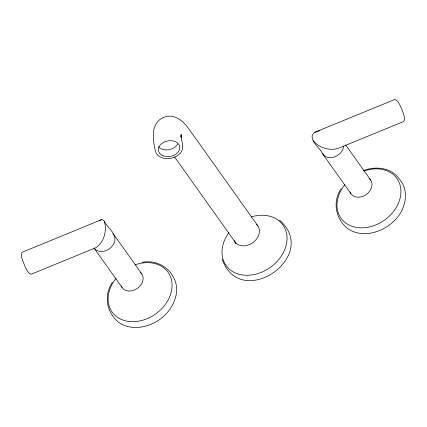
<?xml version="1.0" encoding="UTF-8"?>
<svg xmlns="http://www.w3.org/2000/svg" width="427" height="427" viewBox="0 0 427 427"><rect width="100%" height="100%" fill="white"/><g stroke="black" fill="none" stroke-linecap="round" stroke-linejoin="round"><path stroke-width="0.64" d="M343.778 146.061C342.908 152.866 336.076 157.99 329.35 157.702C326.783 157.451 324.339 156.293 322.828 154.152C320.042 147.865 312.03 143.349 312.062 135.957L313.007 133.886L314.939 132.226L394.916 99.443C399.378 101.274 400.409 106.878 402.421 110.764C403.344 114.132 405.65 117.953 403.91 121.417L339.871 147.673C330.93 151.58 319.396 148.19 313.295 140.755M180.867 136.117L181.283 134.436L181.149 137.451M112.29 282.487C103.494 295.489 106.606 312.548 118.621 322.278C130.635 330.845 147.069 327.904 158.721 320.165C172.305 311.123 182.281 291.999 173.09 276.611C167.133 265.509 154.296 259.91 142.02 262.338M341.152 188.659C332.355 201.661 335.467 218.725 347.477 228.45C362.358 238.848 382.902 232.416 394.756 220.327C405.618 209.668 410.043 190.842 399.053 178.71C391.201 167.448 375.424 165.852 363.42 170.672M99.758 220.449L101.493 219.729L103.024 219.969L104.252 221.149C107.374 227.917 117.179 233.537 114.505 242.029C113.459 244.901 111.468 247.297 108.997 249.064C104.578 252.143 97.42 252.827 93.967 247.98M101.493 219.729L22.039 252.304C20.133 256.723 23.325 261.431 24.617 265.605C26.33 268.658 27.36 273.013 31.038 274.273L95.6 247.815C104.087 242.936 107.262 230.142 104.252 221.149M314.939 132.226L319.439 130.827M279.632 220.252C320.768 256.317 240.22 311.459 222.195 259.173M112.851 233.777L114.511 235.565L141.887 274.043M345.683 144.993L370.748 180.215M350.925 193.65L323.549 155.172L322.812 153.485M257.972 226.016L189.567 129.877C184.218 121.876 174.889 113.251 164.518 117.067C156.373 119.555 152.54 128.837 153.394 136.795C153.656 142.437 154.232 148.244 156.303 153.528C159.511 158.187 165.783 159.228 171.024 158.262C176.223 157.147 181.619 153.784 182.772 148.254C182.884 143.926 181.261 139.794 181.069 135.482L181.139 137.366M174.627 157.045L234.85 241.687M94.693 249L122.063 287.472M235.138 242.157L235.341 243.849L235.154 241.869M140.221 272.25A11.972 9.33 -35.4 0 1 137.414 288.337A11.972 9.33 -35.4 0 1 121.257 285.818M135.162 264.863A34.325 26.746 -35.4 0 1 171.777 289.309A34.325 26.746 -35.4 0 1 126.814 321.125A34.325 26.746 -35.4 0 1 116.053 278.383M369.083 178.427A11.972 9.33 -35.4 0 1 366.275 194.509A11.972 9.33 -35.4 0 1 350.113 191.995M364.023 171.04A34.325 26.746 -35.4 0 1 400.638 195.486A34.325 26.746 -35.4 0 1 355.675 227.303A34.325 26.746 -35.4 0 1 344.915 184.56M256.478 224.292A13.968 10.883 -35.4 0 1 252.987 242.531A13.968 10.883 -35.4 0 1 234.29 240.695M251.183 216.927A34.913 27.205 -35.4 0 1 286.677 242.819A34.913 27.205 -35.4 0 1 241.618 274.823A34.913 27.205 -35.4 0 1 228.904 232.752M177.728 143.947A10.819 7.862 -11.1 0 1 168.617 149.754A10.819 7.862 -11.1 0 1 158.55 146.829M162.676 155.593A10.819 7.862 -11.1 0 0 179.74 148.601A10.819 7.862 -11.1 0 0 164.838 141.753A10.819 7.862 -11.1 0 0 162.676 155.593"/></g></svg>
